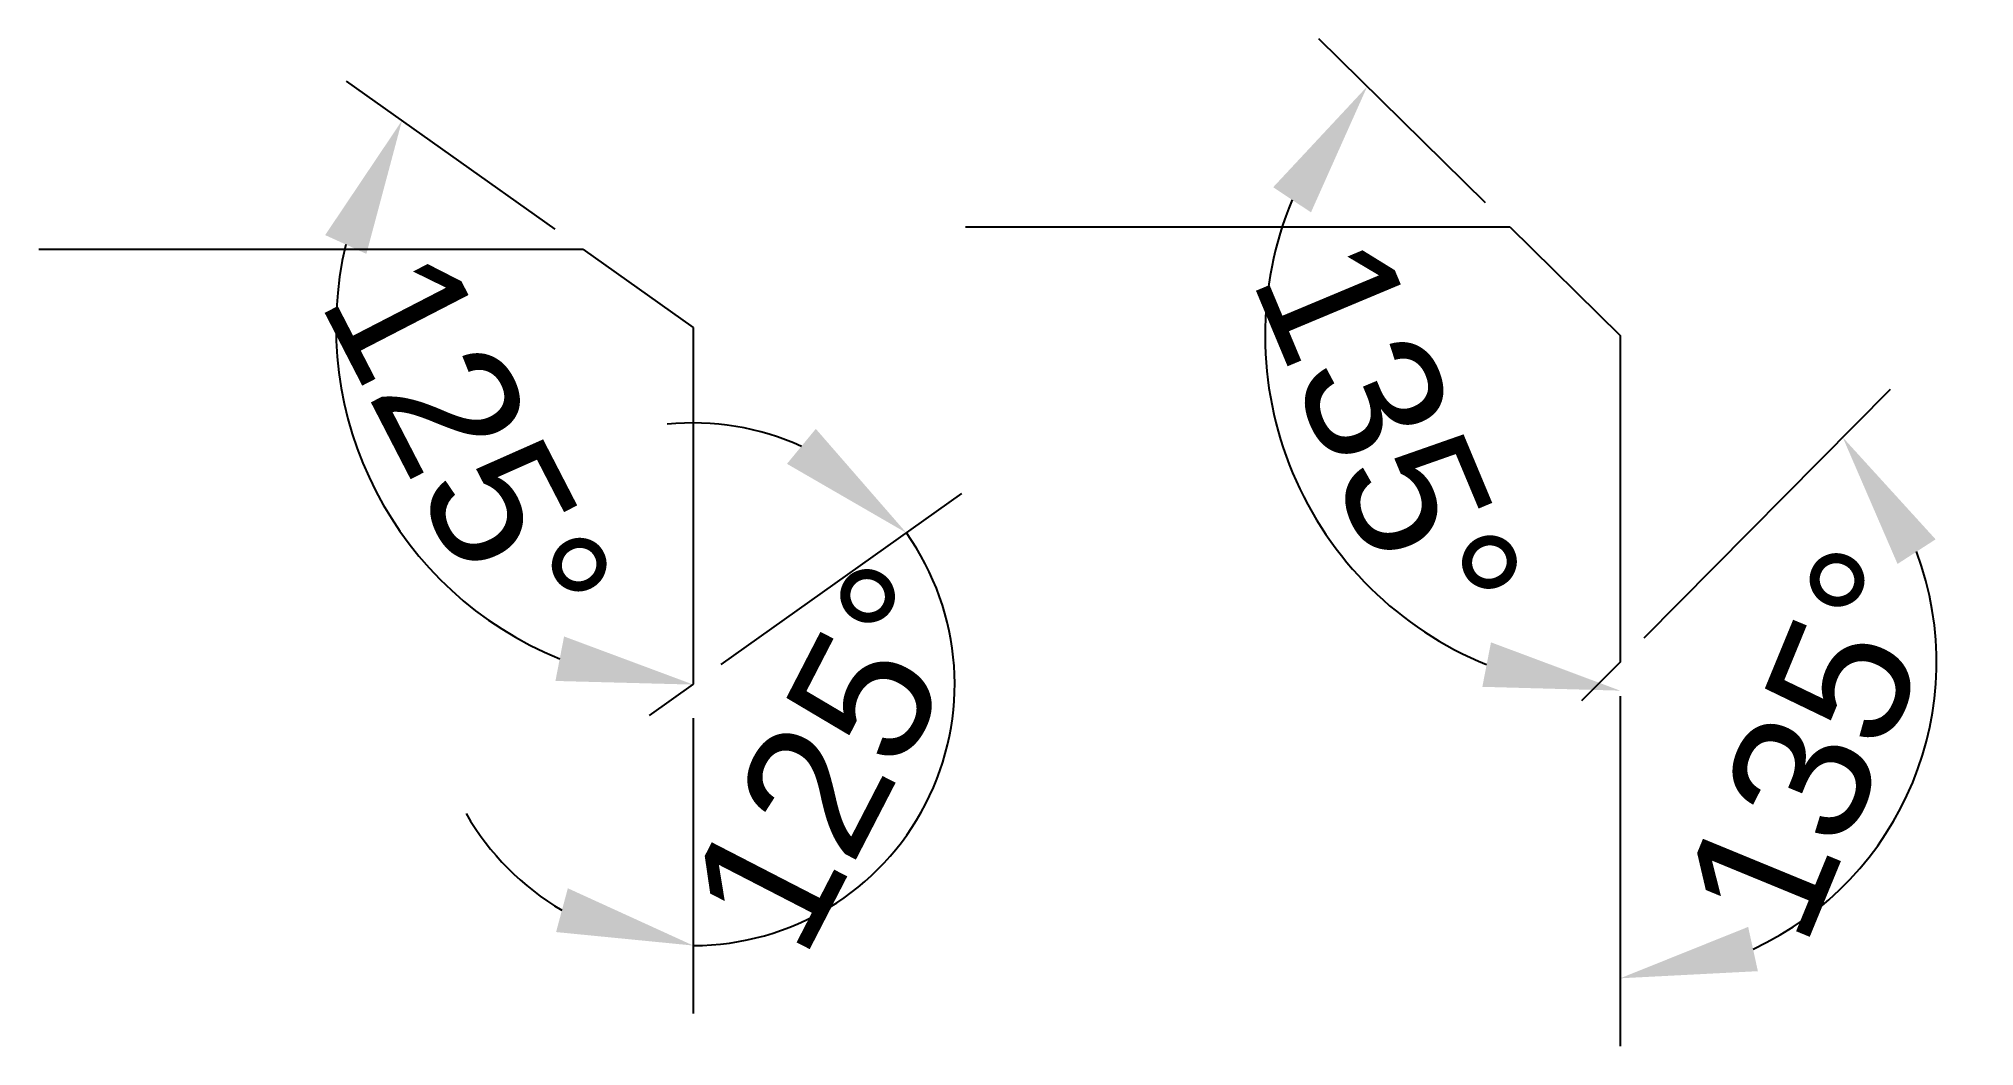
# Model space of a CAD drawing. Header units: millimetres. Extents: x 212.8 to 248.3, y 280.6 to 299.2.
import ezdxf

# ---------------------------------------------------------------- set-up
doc = ezdxf.new("R2010")
doc.units = ezdxf.units.MM
doc.layers.add('Capa1', color=2, linetype='Continuous')
doc.styles.get("Standard").update_dxf_attribs({"font": 'arial.ttf'})
doc.dimstyles.new('ISO-25', dxfattribs={"dimtxt": 2.5, "dimasz": 2.5, "dimexe": 1.25, "dimexo": 0.625, "dimtad": 1, "dimtxsty": 'Standard', "dimcen": 2.5, "dimadec": 0, "dimazin": 0, "dimtfac": 1, "dimtmove": 0, "dimatfit": 3, "dimfxl": 1, "dimarcsym": 0})

# ---------------------------------------------------------------- blocks, each defined once
blk = doc.blocks.new('*D3')
at = {"layer": 'Capa1', "color": 0, "lineweight": -2}
for p, q in [((222.26, 295.656), (218.426, 298.378)), ((224.8, 286.668), (224.8, 286.037))]:
    blk.add_line(p, q, dxfattribs=at)
blk.add_arc((224.8, 293.853), 6.566, 166.5769, 248.0514, dxfattribs=at)
at = {"layer": 'Capa1', "color": 0}
for points in [[(218.034, 295.55), (218.792, 295.205), (219.446, 297.654)], [(222.425, 288.172), (222.266, 287.354), (224.8, 287.287)]]:
    blk.add_solid(points, dxfattribs=at)
at = {"layer": 'Defpoints', "color": 0, "transparency": 16777216}
for p in [(222.77, 295.294), (224.8, 293.853), (224.8, 293.853), (218.275, 293.119), (224.8, 287.293)]:
    blk.add_point(p, dxfattribs=at)
at = {"layer": 'Capa1', "color": 0, "insert": (220.655, 291.713), "char_height": 2.5, "attachment_point": 5, "rotation": 297.3142}
blk.add_mtext('125°', dxfattribs=at)
blk = doc.blocks.new('*D4')
at = {"layer": 'Capa1', "color": 0, "lineweight": -2}
for p, q in [((239.358, 296.141), (236.294, 299.16)), ((241.833, 287.076), (241.833, 285.926))]:
    blk.add_line(p, q, dxfattribs=at)
blk.add_arc((241.833, 293.702), 6.526, 157.5085, 247.9144, dxfattribs=at)
at = {"layer": 'Capa1', "color": 0}
for points in [[(235.456, 296.429), (236.151, 295.968), (237.185, 298.283)], [(239.459, 288.064), (239.3, 287.246), (241.833, 287.176)]]:
    blk.add_solid(points, dxfattribs=at)
at = {"layer": 'Defpoints', "color": 0, "transparency": 16777216}
for p in [(239.803, 295.702), (235.307, 293.67), (241.833, 293.702), (241.833, 293.702), (241.833, 287.701)]:
    blk.add_point(p, dxfattribs=at)
at = {"layer": 'Capa1', "color": 0, "insert": (237.568, 291.917), "char_height": 2.5, "attachment_point": 5, "rotation": 292.7114}
blk.add_mtext('135°', dxfattribs=at)
blk = doc.blocks.new('*D5')
at = {"layer": 'Capa1', "color": 0, "lineweight": -2, "transparency": 16777216}
for p, q in [((225.309, 287.655), (229.733, 290.8)), ((224.8, 286.668), (224.8, 281.24))]:
    blk.add_line(p, q, dxfattribs=at)
for start, end in [(65.5753, 95.7454), (270, 35.4052), (209.6598, 239.8299)]:
    blk.add_arc((224.8, 287.293), 4.803, start, end, dxfattribs=at)
at = {"layer": 'Capa1', "color": 0, "transparency": 16777216}
for points in [[(227.051, 291.988), (226.521, 291.345), (228.715, 290.076)], [(222.494, 283.543), (222.278, 282.738), (224.8, 282.49)]]:
    blk.add_solid(points, dxfattribs=at)
at = {"layer": 'Defpoints', "color": 0, "transparency": 16777216}
for p in [(224.8, 293.853), (224.8, 287.293), (224.8, 287.293), (223.991, 286.718), (228.001, 283.713)]:
    blk.add_point(p, dxfattribs=at)
at = {"layer": 'Capa1', "color": 0, "transparency": 16777216, "insert": (227.378, 285.962), "char_height": 2.5, "attachment_point": 5, "rotation": 62.7026}
blk.add_mtext('125°', dxfattribs=at)
blk = doc.blocks.new('*D6')
at = {"layer": 'Capa1', "color": 0, "lineweight": -2, "transparency": 16777216}
for p, q in [((242.273, 288.145), (246.803, 292.719)), ((241.833, 287.076), (241.833, 280.638))]:
    blk.add_line(p, q, dxfattribs=at)
blk.add_arc((241.833, 287.701), 5.813, 294.8355, 20.4373, dxfattribs=at)
at = {"layer": 'Capa1', "color": 0, "transparency": 16777216}
for points in [[(246.93, 289.505), (247.63, 289.957), (245.924, 291.831)], [(244.364, 282.019), (244.185, 282.833), (241.833, 281.888)]]:
    blk.add_solid(points, dxfattribs=at)
at = {"layer": 'Defpoints', "color": 0, "transparency": 16777216}
for p in [(241.833, 293.702), (241.833, 287.701), (241.833, 287.701), (241.124, 286.986), (245.95, 283.597)]:
    blk.add_point(p, dxfattribs=at)
at = {"layer": 'Capa1', "color": 0, "transparency": 16777216, "insert": (245.45, 286.213), "char_height": 2.5, "attachment_point": 5, "rotation": 67.6364}
blk.add_mtext('135°', dxfattribs=at)

msp = doc.modelspace()

# ---------------------------------------------------------------- linework, layer by layer
for p, q in [((229.803, 295.702), (239.803, 295.702)), ((239.803, 295.702), (241.833, 293.702)), ((212.77, 295.294), (222.77, 295.294)), ((222.77, 295.294), (224.8, 293.853)), ((224.8, 293.853), (224.8, 287.293)), ((241.833, 293.702), (241.833, 287.701)), ((241.833, 287.701), (241.124, 286.986)), ((224.8, 287.293), (223.991, 286.718))]:
    msp.add_line(p, q)

# ---------------------------------------------------------------- dimensions: what is measured, and where the dimension line sits
at = {"layer": 'Capa1'}
for base, line1, line2, picture, middle in [((235.307, 293.67), ((241.833, 293.702), (241.833, 287.701)), ((239.803, 295.702), (241.833, 293.702)), '*D4', (237.568, 291.917)), ((218.275, 293.119), ((224.8, 293.853), (224.8, 287.293)), ((222.77, 295.294), (224.8, 293.853)), '*D3', (220.655, 291.713)), ((228.001, 283.713), ((224.8, 293.853), (224.8, 287.293)), ((224.8, 287.293), (223.991, 286.718)), '*D5', (227.378, 285.962)), ((245.95, 283.597), ((241.833, 293.702), (241.833, 287.701)), ((241.833, 287.701), (241.124, 286.986)), '*D6', (245.45, 286.213))]:
    dim = msp.add_angular_dim_2l(base=base, line1=line1, line2=line2, dimstyle='ISO-25', dxfattribs=at)
    dim.commit()
    dim.dimension.update_dxf_attribs({"geometry": picture, "text_midpoint": middle})

doc.saveas('drawing.dxf')
